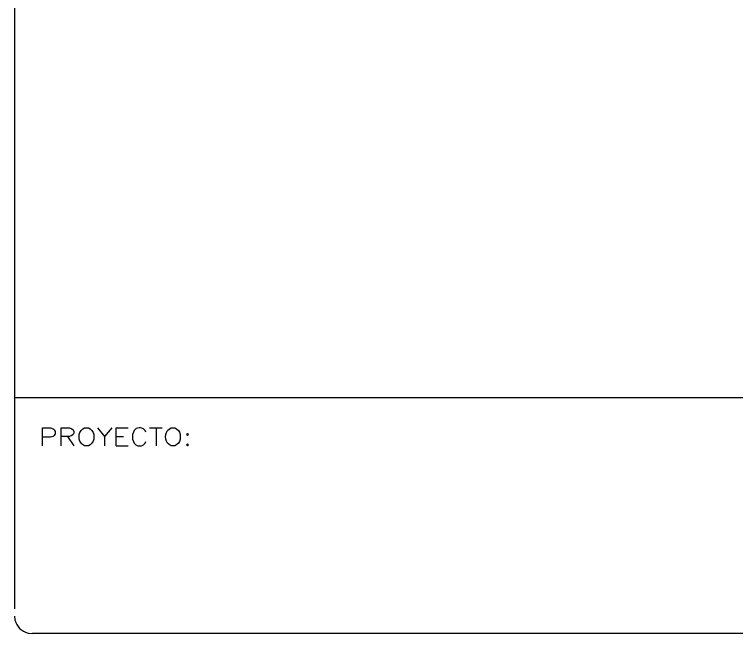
# Model space of a CAD drawing. Header units: inches. Extents: x 5 to 295, y 10 to 227.
# Drawn here: x 251.34 to 273.54, y 41.09 to 60.12 of the extents above; entities that cross this region are included whole.
import ezdxf

# ---------------------------------------------------------------- set-up
doc = ezdxf.new("R2010")
doc.units = ezdxf.units.IN
doc.header["$MEASUREMENT"] = 0
doc.layers.add('1- 3', color=3, linetype='Continuous')

msp = doc.modelspace()

# ---------------------------------------------------------------- linework, layer by layer
at = {"layer": '1- 3', "lineweight": 25}
for points in [[(251.34, 123.67), (251.34, 41.845)], [(293.867, 48.33), (251.34, 48.33)], [(252.201, 46.861), (252.201, 47.406), (252.446, 47.406), (252.532, 47.382), (252.556, 47.351), (252.588, 47.303), (252.588, 47.224), (252.556, 47.177), (252.532, 47.145), (252.446, 47.122), (252.201, 47.122)], [(252.777, 46.861), (252.777, 47.406), (253.03, 47.406), (253.109, 47.382), (253.141, 47.351), (253.164, 47.303), (253.164, 47.248), (253.141, 47.201), (253.109, 47.177), (253.03, 47.145), (252.777, 47.145)], [(253.891, 47.406), (254.112, 47.145), (254.112, 46.861)], [(254.333, 47.406), (254.112, 47.145)], [(254.468, 46.861), (254.468, 47.406), (254.831, 47.406)], [(255.495, 47.406), (255.882, 47.406)], [(255.692, 47.406), (255.692, 46.861)], [(252.975, 47.145), (253.164, 46.861)], [(254.468, 47.145), (254.689, 47.145)], [(256.656, 47.224), (256.632, 47.201), (256.656, 47.177), (256.687, 47.201), (256.656, 47.224)], [(254.468, 46.861), (254.831, 46.861)], [(256.656, 46.916), (256.632, 46.892), (256.656, 46.861), (256.687, 46.892), (256.656, 46.916)], [(293.322, 41.087), (251.885, 41.087)]]:
    msp.add_lwpolyline(points, dxfattribs=at)
for points, knots in [([(253.496, 47.406), (253.496, 47.406), (253.441, 47.382), (253.441, 47.382), (253.441, 47.382), (253.386, 47.327), (253.386, 47.327), (253.278, 47.178), (253.317, 46.932), (253.496, 46.861), (253.496, 46.861), (253.615, 46.861), (253.615, 46.861), (253.615, 46.861), (253.67, 46.892), (253.67, 46.892), (253.826, 47.004), (253.821, 47.266), (253.67, 47.382), (253.67, 47.382), (253.615, 47.406), (253.615, 47.406), (253.615, 47.406), (253.496, 47.406), (253.496, 47.406)], [0, 0, 0, 0, 1, 1, 1, 2, 2, 2, 3, 3, 3, 4, 4, 4, 5, 5, 5, 6, 6, 6, 7, 7, 7, 8, 8, 8, 8]), ([(255.384, 47.28), (255.384, 47.28), (255.36, 47.327), (255.36, 47.327), (255.36, 47.327), (255.305, 47.382), (255.305, 47.382), (255.192, 47.449), (255.041, 47.409), (254.997, 47.28), (254.997, 47.28), (254.965, 47.201), (254.965, 47.201), (254.965, 47.201), (254.965, 47.066), (254.965, 47.066), (254.965, 47.066), (254.997, 46.995), (254.997, 46.995), (254.997, 46.995), (255.021, 46.94), (255.021, 46.94), (255.021, 46.94), (255.076, 46.892), (255.076, 46.892), (255.076, 46.892), (255.131, 46.861), (255.131, 46.861), (255.131, 46.861), (255.25, 46.861), (255.25, 46.861), (255.25, 46.861), (255.305, 46.892), (255.305, 46.892), (255.305, 46.892), (255.36, 46.94), (255.36, 46.94), (255.36, 46.94), (255.384, 46.995), (255.384, 46.995)], [0, 0, 0, 0, 1, 1, 1, 2, 2, 2, 3, 3, 3, 4, 4, 4, 5, 5, 5, 6, 6, 6, 7, 7, 7, 8, 8, 8, 9, 9, 9, 10, 10, 10, 11, 11, 11, 12, 12, 12, 13, 13, 13, 13]), ([(256.158, 47.406), (256.158, 47.406), (256.103, 47.382), (256.103, 47.382), (256.103, 47.382), (256.047, 47.327), (256.047, 47.327), (255.94, 47.178), (255.979, 46.932), (256.158, 46.861), (256.158, 46.861), (256.269, 46.861), (256.269, 46.861), (256.269, 46.861), (256.324, 46.892), (256.324, 46.892), (256.324, 46.892), (256.379, 46.94), (256.379, 46.94), (256.379, 46.94), (256.411, 46.995), (256.411, 46.995), (256.411, 46.995), (256.434, 47.066), (256.434, 47.066), (256.434, 47.066), (256.434, 47.201), (256.434, 47.201), (256.434, 47.201), (256.411, 47.28), (256.411, 47.28), (256.411, 47.28), (256.379, 47.327), (256.379, 47.327), (256.379, 47.327), (256.324, 47.382), (256.324, 47.382), (256.324, 47.382), (256.269, 47.406), (256.269, 47.406), (256.269, 47.406), (256.158, 47.406), (256.158, 47.406)], [0, 0, 0, 0, 1, 1, 1, 2, 2, 2, 3, 3, 3, 4, 4, 4, 5, 5, 5, 6, 6, 6, 7, 7, 7, 8, 8, 8, 9, 9, 9, 10, 10, 10, 11, 11, 11, 12, 12, 12, 13, 13, 13, 14, 14, 14, 14]), ([(251.34, 41.624), (251.34, 41.624), (251.356, 41.505), (251.356, 41.505), (251.408, 41.298), (251.551, 41.155), (251.758, 41.103), (251.758, 41.103), (251.885, 41.087), (251.885, 41.087)], [0, 0, 0, 0, 1, 1, 1, 2, 2, 2, 3, 3, 3, 3])]:
    msp.add_open_spline(points, degree=3, knots=knots, dxfattribs=at)

doc.saveas('drawing.dxf')
